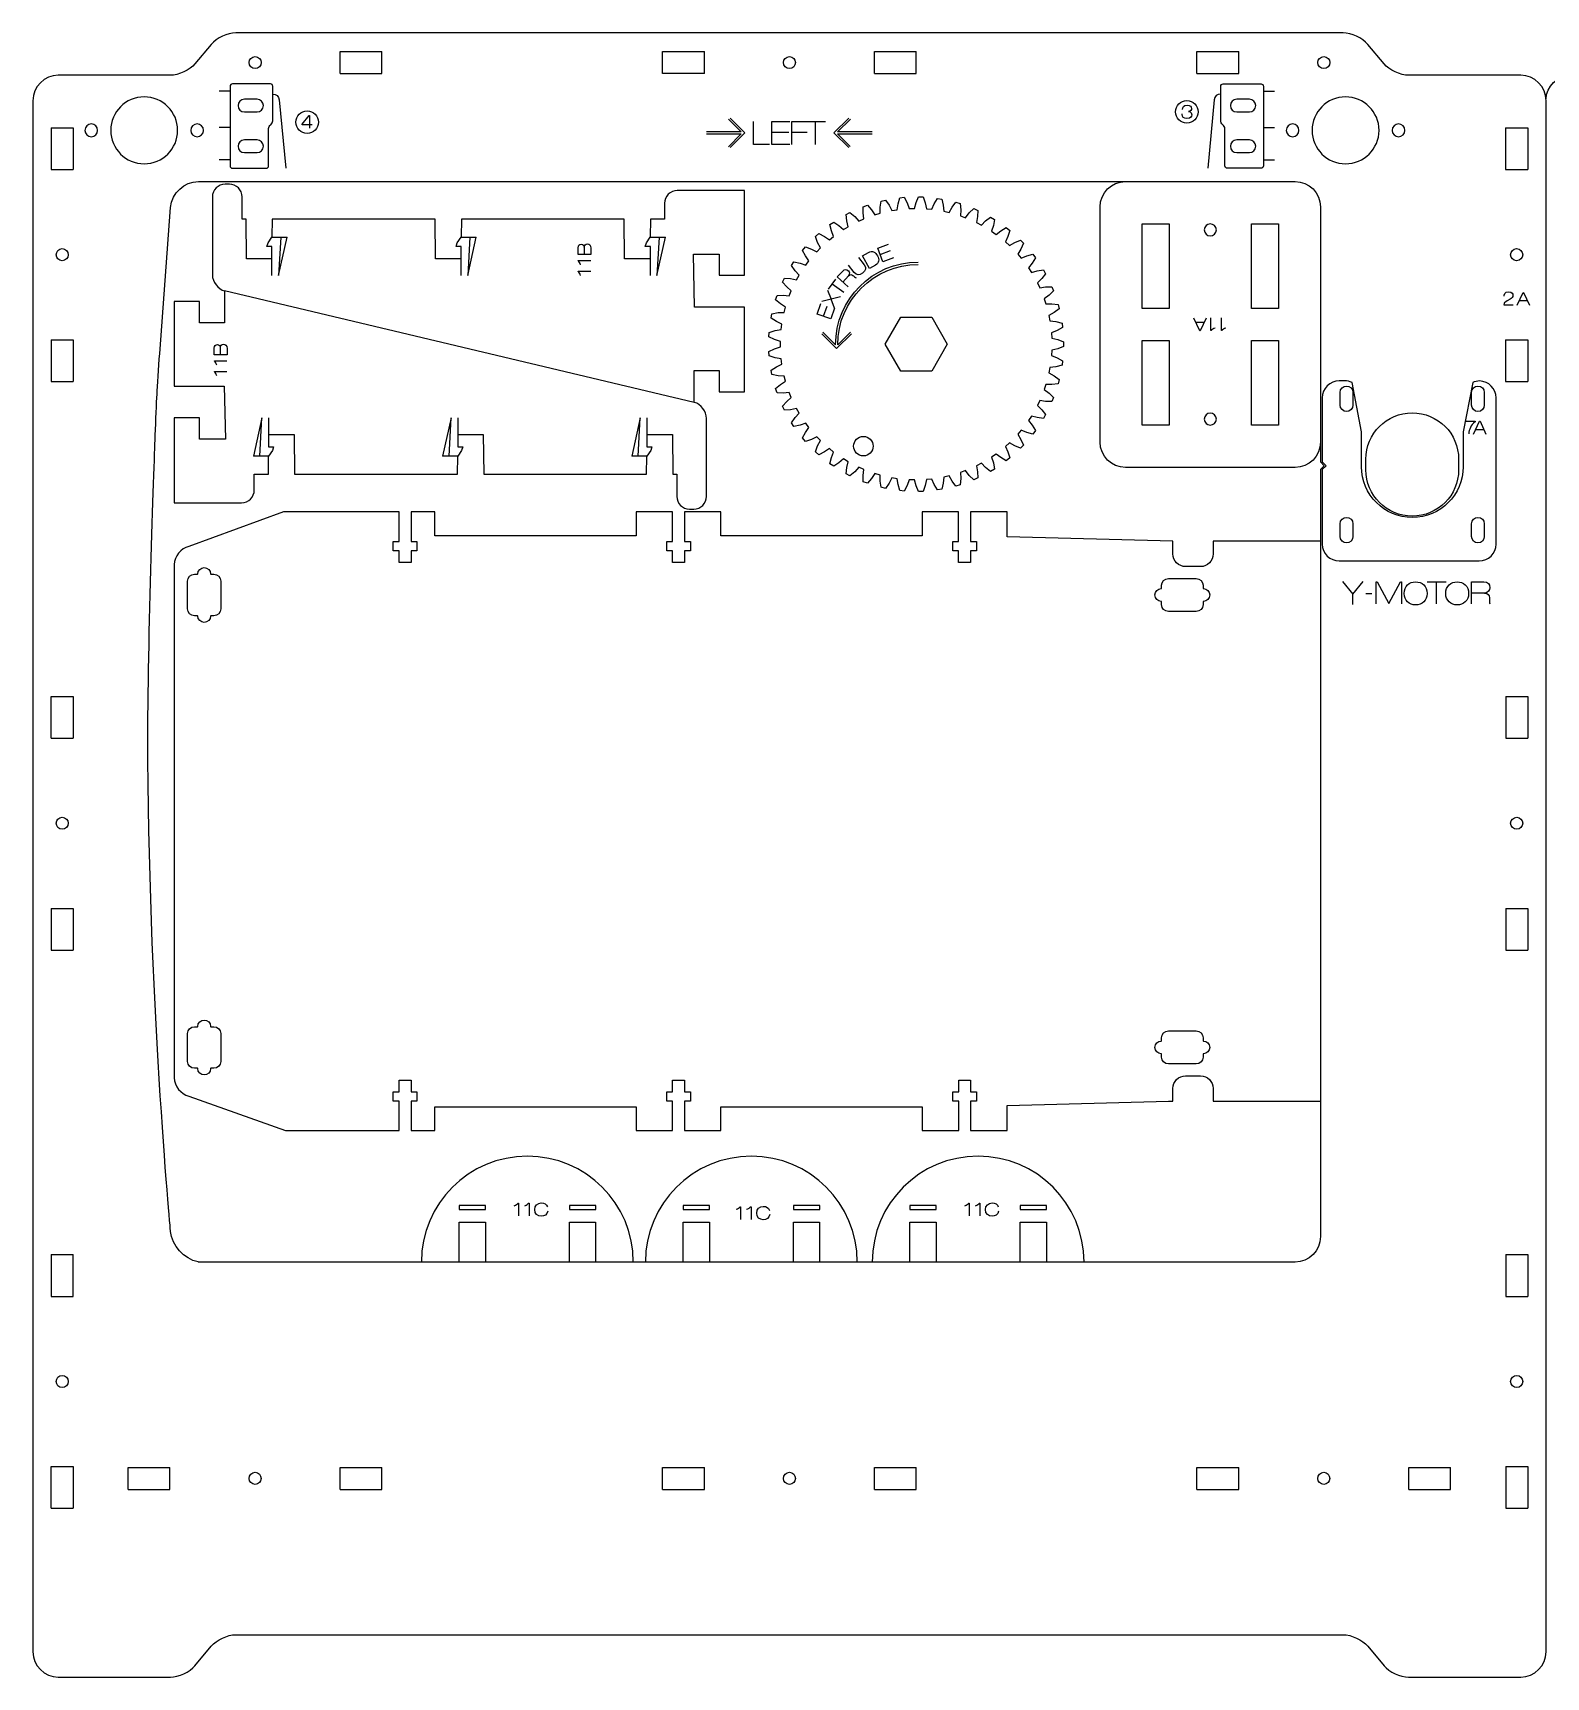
# Model space of a CAD drawing. Header units: millimetres. Extents: x -336 to 378, y -580 to 628.
# Drawn here: x -336.1 to 21, y -147.3 to 240.7 of the extents above; entities that cross this region are included whole.
import ezdxf

# ---------------------------------------------------------------- set-up
doc = ezdxf.new("R2010")
doc.units = ezdxf.units.MM
doc.layers.get('0').update_dxf_attribs({"lineweight": 25, "true_color": 0xffffff})
for name, color, linetype, lineweight, true_color in [('Changes', 3, 'Continuous', 25, 0x00ff00), ('Cuts', 1, 'Continuous', 25, 0xff0000), ('Text', 5, 'Continuous', 25, 0x0000ff)]:
    doc.layers.add(name, color=color, linetype=linetype, lineweight=lineweight, true_color=true_color)

msp = doc.modelspace()

# ---------------------------------------------------------------- linework, layer by layer
msp.add_line((-331.76, -47.62), (-326.56, -47.62))
at = {"layer": 'Changes'}
for p, q in [((-263.56, 231.09), (-263.56, 236.29)), ((-263.56, 236.29), (-253.71, 236.29)), ((-253.71, 231.09), (-253.71, 236.29)), ((-187.49, 231.09), (-187.49, 236.29)), ((-187.49, 236.29), (-177.64, 236.29)), ((-177.64, 231.09), (-177.64, 236.29)), ((-137.49, 231.09), (-137.49, 236.29)), ((-137.49, 236.29), (-127.64, 236.29)), ((-127.64, 231.09), (-127.64, 236.29)), ((-61.39, 231.09), (-61.39, 236.29)), ((-61.39, 236.29), (-51.54, 236.29)), ((-51.54, 231.09), (-51.54, 236.29)), ((-263.56, 231.09), (-253.71, 231.09)), ((-177.64, 231.09), (-187.49, 231.09)), ((-137.49, 231.09), (-127.64, 231.09)), ((-61.39, 231.09), (-51.54, 231.09)), ((-331.76, 218.28), (-326.56, 218.28)), ((-331.76, 218.28), (-331.76, 208.43)), ((-326.56, 218.28), (-326.56, 208.43)), ((11.45, 218.28), (16.65, 218.28)), ((11.45, 218.28), (11.45, 208.43)), ((16.65, 218.28), (16.65, 208.43)), ((-331.76, 208.43), (-326.56, 208.43)), ((11.45, 208.43), (16.65, 208.43)), ((-331.76, 168.28), (-326.56, 168.28)), ((-331.76, 168.28), (-331.76, 158.43)), ((-326.56, 168.28), (-326.56, 158.43)), ((11.45, 168.28), (16.65, 168.28)), ((11.45, 168.28), (11.45, 158.43)), ((16.65, 168.28), (16.65, 158.43)), ((-331.76, 158.43), (-326.56, 158.43)), ((11.45, 158.43), (16.65, 158.43)), ((-331.76, 84.1), (-326.56, 84.1)), ((-331.76, 74.25), (-331.76, 84.1)), ((-326.56, 84.1), (-326.56, 74.25)), ((11.46, 84.1), (16.66, 84.1)), ((11.46, 84.1), (11.46, 74.25)), ((16.66, 84.1), (16.66, 74.25)), ((-331.76, 74.25), (-326.56, 74.25)), ((11.46, 74.25), (16.66, 74.25)), ((-331.76, 34.1), (-326.56, 34.1)), ((-331.76, 34.1), (-331.76, 24.25)), ((-326.56, 34.1), (-326.56, 24.25)), ((11.46, 34.1), (16.66, 34.1)), ((11.46, 34.1), (11.46, 24.25)), ((16.66, 34.1), (16.66, 24.25)), ((-331.76, 24.25), (-326.56, 24.25)), ((11.46, 24.25), (16.66, 24.25)), ((-331.76, -47.62), (-326.56, -47.62)), ((-331.76, -47.62), (-331.76, -57.47)), ((-326.56, -57.47), (-326.56, -47.62)), ((11.46, -47.62), (16.66, -47.62)), ((11.46, -47.62), (11.46, -57.47)), ((16.66, -47.62), (16.66, -57.47)), ((-331.76, -57.47), (-326.56, -57.47)), ((11.46, -57.47), (16.66, -57.47)), ((-331.76, -97.62), (-326.56, -97.62)), ((-331.76, -107.47), (-331.76, -97.62)), ((-326.56, -97.62), (-326.56, -107.47)), ((-313.58, -103.02), (-313.58, -97.82)), ((-313.58, -97.82), (-303.74, -97.82)), ((-303.74, -103.02), (-303.74, -97.82)), ((-263.58, -103.02), (-263.58, -97.82)), ((-263.58, -97.82), (-253.74, -97.82)), ((-253.74, -103.02), (-253.74, -97.82)), ((-187.49, -103.02), (-187.49, -97.82)), ((-187.49, -97.82), (-177.64, -97.82)), ((-177.64, -103.02), (-177.64, -97.82)), ((-137.49, -103.02), (-137.49, -97.82)), ((-137.49, -97.82), (-127.64, -97.82)), ((-127.64, -103.02), (-127.64, -97.82)), ((-61.4, -103.02), (-61.4, -97.82)), ((-61.4, -97.82), (-51.55, -97.82)), ((-51.55, -103.02), (-51.55, -97.82)), ((-11.4, -103.02), (-11.4, -97.82)), ((-11.4, -97.82), (-1.55, -97.82)), ((-1.55, -103.02), (-1.55, -97.82)), ((11.46, -97.62), (16.66, -97.62)), ((11.46, -97.62), (11.46, -107.47)), ((16.66, -97.62), (16.66, -107.47)), ((-313.58, -103.02), (-303.74, -103.02)), ((-263.58, -103.02), (-253.74, -103.02)), ((-187.49, -103.02), (-177.64, -103.02)), ((-137.49, -103.02), (-127.64, -103.02)), ((-61.4, -103.02), (-51.55, -103.02)), ((-11.4, -103.02), (-1.55, -103.02)), ((-331.76, -107.47), (-326.56, -107.47)), ((11.46, -107.47), (16.66, -107.47))]:
    msp.add_line(p, q, dxfattribs=at)
at = {"layer": 'Cuts', "color": 1, "lineweight": 25, "true_color": 0xff0000}
for points in [[(-26.9, 240.7), (-288.2, 240.7)], [(-293.99, 238), (-297.84, 233.41)], [(-17.25, 233.41), (-21.1, 238)], [(-303.64, 230.7), (-330.09, 230.7)], [(15, 230.7), (-11.45, 230.7), (-11.45, 230.7)], [(-336.09, 224.7), (-336.09, -141.32)], [(-283.19, 225.05), (-286.19, 225.05)], [(-286.19, 222.05), (-283.19, 222.05), (-283.19, 222.05)], [(-49.01, 225.05), (-52.01, 225.05)], [(-52.01, 222.05), (-49.01, 222.05), (-49.01, 222.05)], [(21, -141.32), (21, 224.7)], [(-283.19, 215.45), (-286.19, 215.45)], [(-49.01, 215.45), (-52.01, 215.45)], [(-286.19, 212.45), (-283.19, 212.45), (-283.19, 212.45)], [(-52.01, 212.45), (-49.01, 212.45), (-49.01, 212.45)], [(-297.05, 205.63), (-38.25, 205.63)], [(-293.73, 201.99), (-293.73, 201.28)], [(-289.73, 204.99), (-290.73, 204.99)], [(-279.69, 187.39), (-285.69, 187.39), (-285.8, 196.78), (-286.73, 196.78), (-286.73, 201.99)], [(-180.03, 153.51), (-180.03, 161), (-174.13, 161), (-174.13, 156), (-168.13, 156), (-168.13, 176), (-179.93, 176), (-180.23, 188.49), (-174.13, 188.49), (-174.13, 183.49), (-168.13, 183.49), (-168.13, 203.49), (-184.03, 203.49)], [(-92.88, 167.77), (-92.88, 166.71), (-94.26, 166.17), (-95.64, 165.82), (-95.72, 164.55), (-94.4, 164.03), (-93.1, 163.32), (-93.24, 162.27), (-94.67, 161.91), (-96.08, 161.74), (-96.33, 160.49), (-95.08, 159.8), (-93.89, 158.93), (-94.15, 157.91), (-95.62, 157.73), (-97.04, 157.75), (-97.45, 156.54), (-96.3, 155.7), (-95.23, 154.68), (-95.62, 153.7), (-97.1, 153.71), (-98.51, 153.91), (-99.06, 152.76), (-98.03, 151.78), (-97.1, 150.64), (-97.62, 149.72), (-99.08, 149.92), (-100.45, 150.29), (-101.15, 149.22), (-100.25, 148.12), (-99.47, 146.86), (-100.1, 146.02), (-101.53, 146.41), (-102.84, 146.96), (-103.67, 145.98), (-102.92, 144.78), (-102.31, 143.43), (-103.05, 142.67), (-104.41, 143.24), (-105.64, 143.95), (-106.59, 143.09), (-106, 141.8), (-105.56, 140.38), (-106.39, 139.72), (-107.67, 140.46), (-108.8, 141.32), (-109.85, 140.59), (-109.43, 139.24), (-109.18, 137.78), (-110.08, 137.23), (-111.26, 138.13), (-112.27, 139.13), (-113.4, 138.53), (-113.16, 137.13), (-113.1, 135.66), (-114.07, 135.23), (-115.12, 136.27), (-115.99, 137.39), (-117.19, 136.95), (-117.13, 135.53), (-117.26, 134.05), (-118.27, 133.75), (-119.18, 134.92), (-119.9, 136.14), (-121.15, 135.86), (-121.27, 134.44), (-121.59, 133), (-122.63, 132.83), (-123.38, 134.1), (-123.94, 135.41), (-125.22, 135.28), (-125.52, 133.9), (-126.02, 132.5), (-127.07, 132.47), (-127.66, 133.83), (-128.05, 135.19), (-129.32, 135.23), (-129.8, 133.9), (-130.47, 132.58), (-131.52, 132.68), (-131.93, 134.1), (-132.14, 135.5), (-133.4, 135.71), (-134.04, 134.44), (-134.88, 133.22), (-135.91, 133.46), (-136.13, 134.92), (-136.16, 136.34), (-137.39, 136.7), (-138.19, 135.53), (-139.17, 134.42), (-140.16, 134.79), (-140.2, 136.27), (-140.04, 137.68), (-141.21, 138.2), (-142.16, 137.13), (-143.27, 136.17), (-144.21, 136.65), (-144.05, 138.13), (-143.72, 139.51), (-144.82, 140.17), (-145.89, 139.24), (-147.12, 138.42), (-147.99, 139.02), (-147.64, 140.46), (-147.14, 141.79), (-148.14, 142.59), (-149.32, 141.8), (-150.65, 141.14), (-151.43, 141.85), (-150.9, 143.24), (-150.23, 144.49), (-151.12, 145.41), (-152.39, 144.78), (-153.79, 144.3), (-154.48, 145.1), (-153.78, 146.41), (-152.96, 147.56), (-153.72, 148.59), (-155.06, 148.12), (-156.51, 147.83), (-157.09, 148.71), (-156.23, 149.92), (-155.26, 150.96), (-155.89, 152.07), (-157.28, 151.78), (-158.76, 151.68), (-159.22, 152.63), (-158.21, 153.71), (-157.12, 154.62), (-157.6, 155.81), (-159.02, 155.7), (-160.49, 155.78), (-160.83, 156.78), (-159.69, 157.73), (-158.49, 158.49), (-158.82, 159.73), (-160.23, 159.8), (-161.69, 160.07), (-161.89, 161.11), (-160.64, 161.91), (-159.36, 162.51), (-159.52, 163.78), (-160.92, 164.03), (-162.33, 164.48), (-162.39, 165.54), (-161.05, 166.17), (-159.7, 166.6), (-159.7, 167.88), (-161.05, 168.31), (-162.39, 168.94), (-162.33, 169.99), (-160.92, 170.45), (-159.52, 170.7), (-159.36, 171.97), (-160.64, 172.57), (-161.89, 173.37), (-161.69, 174.41), (-160.23, 174.68), (-158.82, 174.75), (-158.49, 175.99), (-159.69, 176.75), (-160.83, 177.7), (-160.49, 178.7), (-159.02, 178.78), (-157.6, 178.67), (-157.12, 179.86), (-158.21, 180.77), (-159.22, 181.85), (-158.76, 182.8), (-157.28, 182.7), (-155.89, 182.41), (-155.26, 183.52), (-156.23, 184.56), (-157.09, 185.77), (-156.51, 186.65), (-155.06, 186.36), (-153.72, 185.89), (-152.96, 186.92), (-153.78, 188.07), (-154.48, 189.38), (-153.79, 190.18), (-152.39, 189.7), (-151.12, 189.07), (-150.23, 189.99), (-150.9, 191.24), (-151.43, 192.63), (-150.65, 193.34), (-149.32, 192.68), (-148.14, 191.89), (-147.14, 192.69), (-147.64, 194.02), (-147.99, 195.46), (-147.12, 196.06), (-145.89, 195.24), (-144.82, 194.31), (-143.72, 194.97), (-144.05, 196.35), (-144.21, 197.83), (-143.27, 198.31), (-142.16, 197.34), (-141.21, 196.28), (-140.04, 196.8), (-140.2, 198.21), (-140.16, 199.69), (-139.17, 200.06), (-138.19, 198.95), (-137.39, 197.78), (-136.16, 198.14), (-136.13, 199.56), (-135.91, 201.02), (-134.88, 201.26), (-134.04, 200.04), (-133.4, 198.77), (-132.14, 198.98), (-131.93, 200.38), (-131.52, 201.8), (-130.47, 201.9), (-129.8, 200.59), (-129.32, 199.25), (-128.05, 199.29), (-127.66, 200.65), (-127.07, 202.01), (-126.02, 201.98), (-125.52, 200.59), (-125.22, 199.2), (-123.94, 199.07), (-123.38, 200.38), (-122.63, 201.65), (-121.59, 201.48), (-121.27, 200.04), (-121.15, 198.62), (-119.9, 198.34), (-119.18, 199.56), (-118.27, 200.73), (-117.26, 200.43), (-117.13, 198.95), (-117.19, 197.53), (-115.99, 197.09), (-115.12, 198.21), (-114.07, 199.25), (-113.1, 198.82), (-113.16, 197.34), (-113.4, 195.95), (-112.27, 195.35), (-111.26, 196.35), (-110.08, 197.25), (-109.18, 196.7), (-109.43, 195.24), (-109.85, 193.89), (-108.8, 193.16), (-107.67, 194.02), (-106.39, 194.76), (-105.56, 194.1), (-106, 192.68), (-106.59, 191.39), (-105.64, 190.53), (-104.41, 191.24), (-103.05, 191.81), (-102.31, 191.05), (-102.92, 189.7), (-103.67, 188.5), (-102.84, 187.53), (-101.53, 188.07), (-100.1, 188.46), (-99.47, 187.62), (-100.25, 186.36), (-101.15, 185.26), (-100.45, 184.19), (-99.08, 184.56), (-97.62, 184.76), (-97.1, 183.84), (-98.03, 182.7), (-99.06, 181.72), (-98.51, 180.57), (-97.1, 180.77), (-95.62, 180.78), (-95.23, 179.8), (-96.3, 178.78), (-97.45, 177.94), (-97.04, 176.73), (-95.62, 176.75), (-94.15, 176.57), (-93.89, 175.55), (-95.08, 174.68), (-96.33, 173.99), (-96.08, 172.74), (-94.67, 172.57), (-93.24, 172.21), (-93.1, 171.16), (-94.4, 170.45), (-95.72, 169.93), (-95.64, 168.65), (-94.26, 168.31), (-92.88, 167.77)], [(-306.16, 165.03), (-303.58, 199.53)], [(-187.03, 200.49), (-187.03, 196.78), (-190.35, 196.78), (-190.39, 192.49)], [(-84.24, 144.14), (-84.24, 199.63)], [(-32.25, 199.63), (-32.25, 139.45)], [(-235.08, 187.39), (-241.08, 187.39), (-241.18, 196.78), (-279.6, 196.78), (-279.67, 192.49)], [(-190.45, 187.39), (-196.45, 187.39), (-196.55, 196.78), (-234.98, 196.78), (-235.04, 192.49)], [(-74.34, 195.63), (-67.94, 195.63), (-67.94, 175.63), (-74.34, 175.63), (-74.34, 195.63), (-74.34, 195.63)], [(-48.55, 195.63), (-42.15, 195.63), (-42.15, 175.63), (-48.55, 175.63), (-48.55, 195.63), (-48.55, 195.63)], [(-293.73, 193.78), (-293.73, 193.08)], [(-279.67, 183.45), (-279.67, 190.29), (-280.87, 190.29), (-280.59, 191.18), (-279.67, 192.49), (-277.61, 192.49), (-278.11, 183.45), (-276.1, 192.49)], [(-277.61, 192.49), (-276.1, 192.49)], [(-235.04, 183.45), (-235.04, 190.29), (-236.24, 190.29), (-235.96, 191.18), (-235.04, 192.49), (-232.99, 192.49), (-233.49, 183.45), (-231.47, 192.49)], [(-232.99, 192.49), (-231.47, 192.49)], [(-190.38, 183.45), (-190.38, 190.29), (-191.59, 190.29), (-191.3, 191.18), (-190.39, 192.49), (-188.33, 192.49), (-188.83, 183.45), (-186.82, 192.49)], [(-188.33, 192.49), (-186.82, 192.49)], [(-293.73, 187.08), (-293.73, 183.59)], [(-180.03, 153.51), (-290.84, 179.8), (-290.84, 172.31), (-296.74, 172.31), (-296.74, 177.31), (-302.74, 177.31), (-302.74, 157.31), (-290.94, 157.31), (-290.64, 144.82), (-296.74, 144.82), (-296.74, 149.82), (-302.74, 149.82), (-302.74, 129.82), (-286.84, 129.82)], [(-131.3, 160.89), (-134.97, 167.24), (-131.3, 173.59), (-123.97, 173.59), (-120.31, 167.24), (-123.97, 160.89), (-131.3, 160.89), (-131.3, 160.89)], [(-74.34, 168.14), (-67.94, 168.14), (-67.94, 148.14), (-74.34, 148.14), (-74.34, 168.14), (-74.34, 168.14)], [(-48.55, 168.14), (-42.15, 168.14), (-42.15, 148.14), (-48.55, 148.14), (-48.55, 168.14), (-48.55, 168.14)], [(-27.6, 152.85), (-27.6, 155.86)], [(-24.6, 155.86), (-24.6, 152.85), (-24.6, 152.85)], [(-280.49, 149.86), (-280.49, 143.02), (-279.29, 143.02), (-279.57, 142.13), (-280.49, 140.82), (-282.55, 140.82), (-282.05, 149.86), (-284.06, 140.82)], [(-235.83, 149.86), (-235.83, 143.02), (-234.63, 143.02), (-234.91, 142.13), (-235.83, 140.82), (-237.89, 140.82), (-237.39, 149.86), (-239.4, 140.82)], [(-191.21, 149.86), (-191.21, 143.02), (-190, 143.02), (-190.29, 142.13), (-191.2, 140.82), (-193.26, 140.82), (-192.76, 149.86), (-194.77, 140.82)], [(-177.14, 146.23), (-177.14, 149.72)], [(-280.42, 145.92), (-274.42, 145.92), (-274.32, 136.53), (-235.9, 136.53), (-235.83, 140.82)], [(-235.8, 145.92), (-229.8, 145.92), (-229.7, 136.53), (-191.28, 136.53), (-191.2, 140.82)], [(-191.18, 145.92), (-185.18, 145.92), (-185.08, 136.53), (-184.14, 136.53), (-184.14, 131.32)], [(-282.55, 140.82), (-284.06, 140.82)], [(-283.84, 132.82), (-283.84, 136.53), (-280.52, 136.53), (-280.49, 140.82)], [(-237.89, 140.82), (-239.4, 140.82)], [(-193.26, 140.82), (-194.77, 140.82)], [(-177.14, 139.53), (-177.14, 140.23)], [(-21.55, 137.6), (-21.55, 140.1)], [(0.35, 140.1), (0.35, 137.6), (0.35, 137.6)], [(-38.25, 138.14), (-78.24, 138.14)], [(-32.25, 137.68), (-32.25, -43.37)], [(-177.14, 131.32), (-177.14, 132.03)], [(-181.14, 128.32), (-180.14, 128.32)], [(-67.07, 117.74), (-67.07, 120.75), (-106.22, 121.74), (-106.22, 127.65), (-114.83, 127.65), (-114.83, 120.68), (-113.44, 120.68), (-113.44, 118.48), (-114.83, 118.48), (-114.83, 115.74), (-117.64, 115.74), (-117.64, 118.48), (-119.04, 118.48), (-119.04, 120.68), (-117.64, 120.68), (-117.64, 127.64), (-126.22, 127.64), (-126.22, 122.04), (-173.73, 122.04), (-173.73, 127.64), (-182.33, 127.64), (-182.33, 120.68), (-180.93, 120.68), (-180.93, 118.48), (-182.33, 118.48), (-182.33, 115.74), (-185.13, 115.74), (-185.13, 118.48), (-186.53, 118.48), (-186.53, 120.68), (-185.13, 120.68), (-185.13, 127.64), (-193.73, 127.64), (-193.73, 122.04), (-241.24, 122.04), (-241.24, 127.64), (-246.86, 127.64), (-246.86, 120.68), (-245.46, 120.68), (-245.46, 118.48), (-246.86, 118.48), (-246.86, 115.74), (-249.66, 115.74), (-249.66, 118.48), (-251.06, 118.48), (-251.06, 120.68), (-249.66, 120.68), (-249.66, 127.64), (-276.92, 127.64), (-299.3, 119.51)], [(-27.6, 121.85), (-27.6, 124.86)], [(-24.6, 124.86), (-24.6, 121.85), (-24.6, 121.85)], [(3.4, 121.85), (3.4, 124.86)], [(6.4, 124.86), (6.4, 121.85), (6.4, 121.85)], [(-32.23, 120.75), (-57.57, 120.75), (-57.57, 117.74)], [(-302.74, 115.22), (-302.74, -5.9)], [(-297.95, 112.95), (-297.22, 112.95), (-297.17, 113.03)], [(-294.17, 113.03), (-294.12, 112.95), (-293.39, 112.95)], [(-60.57, 114.74), (-64.07, 114.74)], [(-299.57, 104.76), (-299.57, 111.33)], [(-291.77, 111.33), (-291.77, 104.76)], [(-69.82, 109.55), (-69.75, 109.6), (-69.75, 109.6)], [(-69.75, 109.6), (-69.75, 110.33)], [(-68.13, 111.95), (-61.57, 111.95)], [(-59.95, 110.33), (-59.95, 109.6), (-59.87, 109.55)], [(-69.75, 105.77), (-69.75, 106.5), (-69.82, 106.55)], [(-59.87, 106.55), (-59.95, 106.5), (-59.95, 105.77)], [(-297.22, 103.15), (-297.95, 103.15)], [(-297.17, 103.07), (-297.22, 103.15), (-297.22, 103.15)], [(-293.39, 103.15), (-294.12, 103.15), (-294.17, 103.07)], [(-61.57, 104.15), (-68.13, 104.15)], [(-299.57, -2.01), (-299.57, 4.55)], [(-297.95, 6.17), (-297.22, 6.17), (-297.17, 6.25)], [(-294.17, 6.25), (-294.12, 6.17), (-293.39, 6.17)], [(-291.77, 4.55), (-291.77, -2.01)], [(-68.13, 5.17), (-61.56, 5.17)], [(-69.82, 2.77), (-69.74, 2.82), (-69.74, 3.56)], [(-59.94, 3.56), (-59.94, 2.82), (-59.87, 2.77)], [(-297.22, -3.63), (-297.95, -3.63)], [(-297.17, -3.7), (-297.22, -3.63), (-297.22, -3.63)], [(-293.39, -3.63), (-294.12, -3.63), (-294.17, -3.7)], [(-69.74, -1.01), (-69.74, -0.27), (-69.82, -0.23)], [(-61.56, -2.63), (-68.13, -2.63)], [(-59.87, -0.23), (-59.94, -0.27), (-59.94, -0.27)], [(-59.94, -0.27), (-59.94, -1.01)], [(-299.3, -10.19), (-276.52, -18.33), (-249.66, -18.33), (-249.66, -11.37), (-251.06, -11.37), (-251.06, -9.17), (-249.66, -9.17), (-249.66, -6.42), (-246.86, -6.42), (-246.86, -9.17), (-245.46, -9.17), (-245.46, -11.37), (-246.86, -11.37), (-246.86, -18.33), (-241.24, -18.33), (-241.24, -12.73), (-193.73, -12.73), (-193.73, -18.33), (-185.13, -18.33), (-185.13, -11.37), (-186.53, -11.37), (-186.53, -9.17), (-185.13, -9.17), (-185.13, -6.42), (-182.33, -6.42), (-182.33, -9.17), (-180.93, -9.17), (-180.93, -11.37), (-182.33, -11.37), (-182.33, -18.33), (-173.73, -18.33), (-173.73, -12.73), (-126.22, -12.73), (-126.22, -18.33), (-117.6, -18.33), (-117.6, -11.37), (-119, -11.37), (-119, -9.17), (-117.6, -9.17), (-117.6, -6.42), (-114.8, -6.42), (-114.8, -9.17), (-113.4, -9.17), (-113.4, -11.37), (-114.8, -11.37), (-114.8, -18.33), (-106.22, -18.33), (-106.22, -12.43), (-68.07, -11.43), (-67.07, -11.43), (-67.07, -8.42)], [(-64.07, -5.42), (-60.57, -5.42)], [(-57.57, -8.42), (-57.57, -11.43), (-32.23, -11.43)], [(-235.5, -37), (-229.3, -37), (-229.3, -36), (-235.5, -36), (-235.5, -37), (-235.5, -37)], [(-209.47, -37), (-203.27, -37), (-203.27, -35.99), (-209.47, -35.99), (-209.47, -37), (-209.47, -37)], [(-182.64, -37), (-176.44, -37), (-176.44, -35.99), (-182.64, -35.99), (-182.64, -37), (-182.64, -37)], [(-156.61, -37), (-150.41, -37), (-150.41, -35.99), (-156.61, -35.99), (-156.61, -37), (-156.61, -37)], [(-129.13, -37), (-122.93, -37), (-122.93, -36), (-129.13, -36), (-129.13, -37), (-129.13, -37)], [(-103.1, -37), (-96.9, -37), (-96.9, -35.99), (-103.1, -35.99), (-103.1, -37), (-103.1, -37)], [(-235.5, -49.38), (-235.5, -39.99), (-229.3, -39.99), (-229.3, -49.38)], [(-209.5, -49.38), (-209.5, -39.99), (-203.3, -39.99), (-203.3, -49.38)], [(-182.64, -49.38), (-182.64, -39.99), (-176.44, -39.99), (-176.44, -49.38)], [(-156.64, -49.38), (-156.64, -39.99), (-150.44, -39.99), (-150.44, -49.38)], [(-129.13, -49.38), (-129.13, -39.99), (-122.93, -39.99), (-122.93, -49.38)], [(-103.13, -49.38), (-103.13, -39.99), (-96.93, -39.99), (-96.93, -49.38)], [(-38.25, -49.37), (-297.05, -49.37), (-297.12, -49.31)], [(-288.2, -137.32), (-26.9, -137.32)], [(-297.85, -144.62), (-293.99, -140.02)], [(-21.1, -140.02), (-17.25, -144.62)], [(-330.09, -147.32), (-303.64, -147.32)], [(-11.46, -147.32), (15, -147.32)]]:
    msp.add_lwpolyline(points, dxfattribs=at)
for points in [[(-288.2, 240.7), (-290.14, 240.7), (-292.75, 239.49), (-293.99, 238)], [(-21.1, 238), (-22.35, 239.49), (-24.96, 240.7), (-26.9, 240.7)], [(-297.84, 233.41), (-299.09, 231.92), (-301.7, 230.7), (-303.64, 230.7)], [(-285.06, 233.68), (-285.06, 234.47), (-284.42, 235.11), (-283.64, 235.11)], [(-283.64, 232.26), (-284.42, 232.26), (-285.06, 232.9), (-285.06, 233.68)], [(-283.64, 235.11), (-282.85, 235.11), (-282.21, 234.47), (-282.21, 233.68)], [(-282.21, 233.68), (-282.21, 232.9), (-282.85, 232.26), (-283.64, 232.26)], [(-158.99, 233.69), (-158.99, 234.47), (-158.35, 235.11), (-157.56, 235.11)], [(-157.56, 232.26), (-158.35, 232.26), (-158.99, 232.9), (-158.99, 233.69)], [(-157.56, 235.11), (-156.78, 235.11), (-156.14, 234.47), (-156.14, 233.69)], [(-156.14, 233.69), (-156.14, 232.9), (-156.78, 232.26), (-157.56, 232.26)], [(-32.89, 233.69), (-32.89, 234.47), (-32.25, 235.11), (-31.47, 235.11)], [(-31.47, 232.26), (-32.25, 232.26), (-32.89, 232.9), (-32.89, 233.69)], [(-31.47, 235.11), (-30.68, 235.11), (-30.04, 234.47), (-30.04, 233.69)], [(-30.04, 233.69), (-30.04, 232.9), (-30.68, 232.26), (-31.47, 232.26)], [(-11.45, 230.7), (-13.39, 230.7), (-16, 231.92), (-17.25, 233.41)], [(-330.09, 230.7), (-333.39, 230.7), (-336.09, 228), (-336.09, 224.7)], [(21, 224.7), (21, 228), (18.3, 230.7), (15, 230.7)], [(21, 225.1), (21, 228), (23.7, 230.7), (27, 230.7)], [(-309.83, 225.6), (-314.19, 225.6), (-317.73, 222.06), (-317.73, 217.7)], [(-301.93, 217.7), (-301.93, 222.06), (-305.47, 225.6), (-309.83, 225.6)], [(-26.33, 225.6), (-30.7, 225.6), (-34.23, 222.06), (-34.23, 217.7)], [(-18.43, 217.7), (-18.43, 222.06), (-21.97, 225.6), (-26.33, 225.6)], [(-286.19, 225.05), (-287.02, 225.05), (-287.69, 224.38), (-287.69, 223.55)], [(-287.69, 223.55), (-287.69, 222.72), (-287.02, 222.05), (-286.19, 222.05)], [(-281.69, 223.55), (-281.69, 224.38), (-282.36, 225.05), (-283.19, 225.05)], [(-283.19, 222.05), (-282.36, 222.05), (-281.69, 222.72), (-281.69, 223.55)], [(-52.01, 225.05), (-52.84, 225.05), (-53.51, 224.38), (-53.51, 223.55)], [(-53.51, 223.55), (-53.51, 222.72), (-52.84, 222.05), (-52.01, 222.05)], [(-47.51, 223.55), (-47.51, 224.38), (-48.18, 225.05), (-49.01, 225.05)], [(-49.01, 222.05), (-48.18, 222.05), (-47.51, 222.72), (-47.51, 223.55)], [(-322.33, 219.2), (-323.16, 219.2), (-323.83, 218.53), (-323.83, 217.7)], [(-323.83, 217.7), (-323.83, 216.87), (-323.16, 216.2), (-322.33, 216.2)], [(-320.83, 217.7), (-320.83, 218.53), (-321.5, 219.2), (-322.33, 219.2)], [(-322.33, 216.2), (-321.5, 216.2), (-320.83, 216.87), (-320.83, 217.7)], [(-317.73, 217.7), (-317.73, 213.34), (-314.19, 209.8), (-309.83, 209.8)], [(-309.83, 209.8), (-305.47, 209.8), (-301.93, 213.34), (-301.93, 217.7)], [(-297.33, 219.2), (-298.16, 219.2), (-298.83, 218.53), (-298.83, 217.7)], [(-298.83, 217.7), (-298.83, 216.87), (-298.16, 216.2), (-297.33, 216.2)], [(-295.83, 217.7), (-295.83, 218.53), (-296.5, 219.2), (-297.33, 219.2)], [(-297.33, 216.2), (-296.5, 216.2), (-295.83, 216.87), (-295.83, 217.7)], [(-38.83, 219.2), (-39.66, 219.2), (-40.33, 218.53), (-40.33, 217.7)], [(-40.33, 217.7), (-40.33, 216.87), (-39.66, 216.2), (-38.83, 216.2)], [(-37.33, 217.7), (-37.33, 218.53), (-38, 219.2), (-38.83, 219.2)], [(-38.83, 216.2), (-38, 216.2), (-37.33, 216.87), (-37.33, 217.7)], [(-34.23, 217.7), (-34.23, 213.34), (-30.7, 209.8), (-26.33, 209.8)], [(-26.33, 209.8), (-21.97, 209.8), (-18.43, 213.34), (-18.43, 217.7)], [(-13.83, 219.2), (-14.66, 219.2), (-15.33, 218.53), (-15.33, 217.7)], [(-15.33, 217.7), (-15.33, 216.87), (-14.66, 216.2), (-13.83, 216.2)], [(-12.33, 217.7), (-12.33, 218.53), (-13, 219.2), (-13.83, 219.2)], [(-13.83, 216.2), (-13, 216.2), (-12.33, 216.87), (-12.33, 217.7)], [(-286.19, 215.45), (-287.02, 215.45), (-287.69, 214.78), (-287.69, 213.95)], [(-287.69, 213.95), (-287.69, 213.12), (-287.02, 212.45), (-286.19, 212.45)], [(-281.69, 213.95), (-281.69, 214.78), (-282.36, 215.45), (-283.19, 215.45)], [(-283.19, 212.45), (-282.36, 212.45), (-281.69, 213.12), (-281.69, 213.95)], [(-52.01, 215.45), (-52.84, 215.45), (-53.51, 214.78), (-53.51, 213.95)], [(-53.51, 213.95), (-53.51, 213.12), (-52.84, 212.45), (-52.01, 212.45)], [(-47.51, 213.95), (-47.51, 214.78), (-48.18, 215.45), (-49.01, 215.45)], [(-49.01, 212.45), (-48.18, 212.45), (-47.51, 213.12), (-47.51, 213.95)], [(-303.58, 199.53), (-303.29, 202.88), (-300.35, 205.63), (-297.05, 205.63)], [(-290.73, 204.99), (-292.38, 204.99), (-293.73, 203.64), (-293.73, 201.99)], [(-286.73, 201.99), (-286.73, 203.64), (-288.08, 204.99), (-289.73, 204.99)], [(-184.03, 203.49), (-185.68, 203.49), (-187.03, 202.14), (-187.03, 200.49)], [(-84.24, 199.63), (-84.24, 202.94), (-81.56, 205.63), (-78.24, 205.63)], [(-38.25, 205.63), (-34.94, 205.63), (-32.25, 202.94), (-32.25, 199.63)], [(-293.73, 201.28), (-293.73, 199.63), (-293.73, 195.43), (-293.73, 193.78)], [(-58.25, 195.63), (-59.03, 195.63), (-59.67, 194.99), (-59.67, 194.21)], [(-59.67, 194.21), (-59.67, 193.42), (-59.03, 192.78), (-58.25, 192.78)], [(-56.82, 194.21), (-56.82, 194.99), (-57.46, 195.63), (-58.25, 195.63)], [(-58.25, 192.78), (-57.46, 192.78), (-56.82, 193.42), (-56.82, 194.21)], [(-293.73, 193.08), (-293.73, 191.43), (-293.73, 188.73), (-293.73, 187.08)], [(-330.59, 188.35), (-330.59, 189.14), (-329.95, 189.78), (-329.16, 189.78)], [(-329.16, 186.93), (-329.95, 186.93), (-330.59, 187.56), (-330.59, 188.35)], [(-329.16, 189.78), (-328.38, 189.78), (-327.74, 189.14), (-327.74, 188.35)], [(-327.74, 188.35), (-327.74, 187.56), (-328.38, 186.93), (-329.16, 186.93)], [(12.62, 188.35), (12.62, 189.14), (13.26, 189.78), (14.05, 189.78)], [(14.05, 186.93), (13.26, 186.93), (12.62, 187.56), (12.62, 188.35)], [(14.05, 189.78), (14.84, 189.78), (15.47, 189.14), (15.47, 188.35)], [(15.47, 188.35), (15.47, 187.56), (14.84, 186.93), (14.05, 186.93)], [(-293.73, 183.59), (-293.73, 181.94), (-292.43, 180.23), (-290.84, 179.8)], [(-306.8, 155.41), (-306.69, 157.35), (-306.41, 161.68), (-306.16, 165.03)], [(-307.21, 145.77), (-307.09, 149.13), (-306.9, 153.47), (-306.8, 155.41)], [(-27.6, 155.86), (-27.6, 156.69), (-26.93, 157.36), (-26.1, 157.36)], [(-26.1, 157.36), (-25.27, 157.36), (-24.6, 156.69), (-24.6, 155.86)], [(-177.14, 149.72), (-177.14, 151.37), (-178.44, 153.08), (-180.03, 153.51)], [(-26.1, 151.35), (-26.93, 151.35), (-27.6, 152.02), (-27.6, 152.85)], [(-24.6, 152.85), (-24.6, 152.02), (-25.27, 151.35), (-26.1, 151.35)], [(-58.25, 150.99), (-59.03, 150.99), (-59.67, 150.35), (-59.67, 149.57)], [(-59.67, 149.57), (-59.67, 148.78), (-59.03, 148.14), (-58.25, 148.14)], [(-56.82, 149.57), (-56.82, 150.35), (-57.46, 150.99), (-58.25, 150.99)], [(-58.25, 148.14), (-57.46, 148.14), (-56.82, 148.78), (-56.82, 149.57)], [(-21.55, 140.1), (-21.55, 146.15), (-16.65, 151.05), (-10.6, 151.05)], [(-10.6, 151.05), (-4.55, 151.05), (0.35, 146.15), (0.35, 140.1)], [(-308.95, 74.62), (-308.95, 99.67), (-307.21, 145.77), (-307.21, 145.77)], [(-177.14, 140.23), (-177.14, 141.88), (-177.14, 144.58), (-177.14, 146.23)], [(-142.41, 143.18), (-142.41, 144.45), (-141.38, 145.48), (-140.11, 145.48)], [(-140.11, 145.48), (-138.84, 145.48), (-137.81, 144.45), (-137.81, 143.18)], [(-78.24, 138.14), (-81.56, 138.14), (-84.24, 140.83), (-84.24, 144.14)], [(-32.25, 144.14), (-32.25, 140.83), (-34.93, 138.14), (-38.25, 138.14)], [(-140.11, 140.88), (-141.38, 140.88), (-142.41, 141.91), (-142.41, 143.18)], [(-137.81, 143.18), (-137.81, 141.91), (-138.84, 140.88), (-140.11, 140.88)], [(-177.14, 132.03), (-177.14, 133.68), (-177.14, 137.88), (-177.14, 139.53)], [(-10.6, 126.65), (-16.65, 126.65), (-21.55, 131.55), (-21.55, 137.6)], [(0.35, 137.6), (0.35, 131.55), (-4.55, 126.65), (-10.6, 126.65)], [(-286.84, 129.82), (-285.19, 129.82), (-283.84, 131.17), (-283.84, 132.82)], [(-184.14, 131.32), (-184.14, 129.67), (-182.79, 128.32), (-181.14, 128.32)], [(-180.14, 128.32), (-178.49, 128.32), (-177.14, 129.67), (-177.14, 131.32)], [(-27.6, 124.86), (-27.6, 125.69), (-26.93, 126.36), (-26.1, 126.36)], [(-26.1, 126.36), (-25.27, 126.36), (-24.6, 125.69), (-24.6, 124.86)], [(3.4, 124.86), (3.4, 125.69), (4.07, 126.36), (4.9, 126.36)], [(4.9, 126.36), (5.73, 126.36), (6.4, 125.69), (6.4, 124.86)], [(-26.1, 120.35), (-26.93, 120.35), (-27.6, 121.02), (-27.6, 121.85)], [(-24.6, 121.85), (-24.6, 121.02), (-25.27, 120.35), (-26.1, 120.35)], [(4.9, 120.35), (4.07, 120.35), (3.4, 121.02), (3.4, 121.85)], [(6.4, 121.85), (6.4, 121.02), (5.73, 120.35), (4.9, 120.35)], [(-299.3, 119.51), (-301.19, 119.09), (-302.74, 117.16), (-302.74, 115.22)], [(-64.07, 114.74), (-65.72, 114.74), (-67.07, 116.08), (-67.07, 117.74)], [(-57.57, 117.74), (-57.57, 116.08), (-58.91, 114.74), (-60.57, 114.74)], [(-299.57, 111.33), (-299.57, 112.22), (-298.85, 112.95), (-297.95, 112.95)], [(-297.17, 113.03), (-297.17, 113.86), (-296.5, 114.53), (-295.67, 114.53)], [(-295.67, 114.53), (-294.84, 114.53), (-294.17, 113.86), (-294.17, 113.03)], [(-293.39, 112.95), (-292.5, 112.95), (-291.77, 112.22), (-291.77, 111.33)], [(-71.33, 108.05), (-71.33, 108.88), (-70.65, 109.55), (-69.82, 109.55)], [(-69.75, 110.33), (-69.75, 111.22), (-69.03, 111.95), (-68.13, 111.95)], [(-61.57, 111.95), (-60.68, 111.95), (-59.95, 111.22), (-59.95, 110.33)], [(-59.87, 109.55), (-59.04, 109.55), (-58.37, 108.88), (-58.37, 108.05)], [(-69.82, 106.55), (-70.65, 106.55), (-71.33, 107.22), (-71.33, 108.05)], [(-68.13, 104.15), (-69.03, 104.15), (-69.75, 104.87), (-69.75, 105.77)], [(-59.95, 105.77), (-59.95, 104.87), (-60.68, 104.15), (-61.57, 104.15)], [(-58.37, 108.05), (-58.37, 107.22), (-59.04, 106.55), (-59.87, 106.55)], [(-297.95, 103.15), (-298.85, 103.15), (-299.57, 103.87), (-299.57, 104.76)], [(-295.67, 101.57), (-296.5, 101.57), (-297.17, 102.24), (-297.17, 103.07)], [(-294.17, 103.07), (-294.17, 102.24), (-294.84, 101.57), (-295.67, 101.57)], [(-291.77, 104.76), (-291.77, 103.87), (-292.5, 103.15), (-293.39, 103.15)], [(-303.6, -42.13), (-303.6, -42.13), (-308.95, 14.86), (-308.95, 74.62)], [(-330.59, 54.18), (-330.59, 54.97), (-329.95, 55.6), (-329.16, 55.6)], [(-329.16, 55.6), (-328.38, 55.6), (-327.74, 54.97), (-327.74, 54.18)], [(12.63, 54.18), (12.63, 54.97), (13.27, 55.6), (14.06, 55.6)], [(14.06, 55.6), (14.85, 55.6), (15.48, 54.97), (15.48, 54.18)], [(-329.16, 52.76), (-329.95, 52.76), (-330.59, 53.39), (-330.59, 54.18)], [(-327.74, 54.18), (-327.74, 53.39), (-328.38, 52.76), (-329.16, 52.76)], [(14.06, 52.76), (13.27, 52.76), (12.63, 53.39), (12.63, 54.18)], [(15.48, 54.18), (15.48, 53.39), (14.85, 52.76), (14.06, 52.76)], [(-299.57, 4.55), (-299.57, 5.45), (-298.85, 6.17), (-297.95, 6.17)], [(-297.17, 6.25), (-297.17, 7.08), (-296.5, 7.75), (-295.67, 7.75)], [(-295.67, 7.75), (-294.84, 7.75), (-294.17, 7.08), (-294.17, 6.25)], [(-293.39, 6.17), (-292.5, 6.17), (-291.77, 5.45), (-291.77, 4.55)], [(-69.74, 3.56), (-69.74, 4.45), (-69.02, 5.17), (-68.13, 5.17)], [(-61.56, 5.17), (-60.67, 5.17), (-59.94, 4.45), (-59.94, 3.56)], [(-71.32, 1.27), (-71.32, 2.1), (-70.65, 2.77), (-69.82, 2.77)], [(-69.82, -0.23), (-70.65, -0.23), (-71.32, 0.45), (-71.32, 1.27)], [(-59.87, 2.77), (-59.04, 2.77), (-58.37, 2.1), (-58.37, 1.27)], [(-58.37, 1.27), (-58.37, 0.45), (-59.04, -0.23), (-59.87, -0.23)], [(-297.95, -3.63), (-298.85, -3.63), (-299.57, -2.9), (-299.57, -2.01)], [(-295.67, -5.2), (-296.5, -5.2), (-297.17, -4.53), (-297.17, -3.7)], [(-294.17, -3.7), (-294.17, -4.53), (-294.84, -5.2), (-295.67, -5.2)], [(-291.77, -2.01), (-291.77, -2.9), (-292.5, -3.63), (-293.39, -3.63)], [(-68.13, -2.63), (-69.02, -2.63), (-69.74, -1.9), (-69.74, -1.01)], [(-59.94, -1.01), (-59.94, -1.9), (-60.67, -2.63), (-61.56, -2.63)], [(-302.74, -5.9), (-302.74, -7.84), (-301.19, -9.77), (-299.3, -10.19)], [(-67.07, -8.42), (-67.07, -6.77), (-65.72, -5.42), (-64.07, -5.42)], [(-60.57, -5.42), (-58.91, -5.42), (-57.57, -6.77), (-57.57, -8.42)], [(-219.4, -24.39), (-233.21, -24.39), (-244.4, -35.58), (-244.4, -49.39)], [(-194.4, -49.38), (-194.4, -35.58), (-205.59, -24.39), (-219.4, -24.39)], [(-166.54, -24.39), (-180.35, -24.39), (-191.54, -35.58), (-191.54, -49.38)], [(-141.54, -49.38), (-141.54, -35.58), (-152.74, -24.39), (-166.54, -24.39)], [(-113.03, -24.39), (-126.84, -24.39), (-138.03, -35.58), (-138.03, -49.39)], [(-88.03, -49.38), (-88.03, -35.58), (-99.22, -24.39), (-113.03, -24.39)], [(-297.12, -49.31), (-300.37, -48.71), (-303.28, -45.48), (-303.6, -42.13)], [(-32.25, -43.37), (-32.25, -46.69), (-34.94, -49.37), (-38.25, -49.37)], [(-330.59, -77.54), (-330.59, -76.76), (-329.95, -76.12), (-329.16, -76.12)], [(-329.16, -78.97), (-329.95, -78.97), (-330.59, -78.33), (-330.59, -77.54)], [(-329.16, -76.12), (-328.38, -76.12), (-327.74, -76.76), (-327.74, -77.54)], [(-327.74, -77.54), (-327.74, -78.33), (-328.38, -78.97), (-329.16, -78.97)], [(12.63, -77.54), (12.63, -76.76), (13.27, -76.12), (14.06, -76.12)], [(14.06, -78.97), (13.27, -78.97), (12.63, -78.33), (12.63, -77.54)], [(14.06, -76.12), (14.85, -76.12), (15.48, -76.76), (15.48, -77.54)], [(15.48, -77.54), (15.48, -78.33), (14.85, -78.97), (14.06, -78.97)], [(-285.08, -100.42), (-285.08, -99.63), (-284.45, -98.99), (-283.66, -98.99)], [(-283.66, -101.84), (-284.45, -101.84), (-285.08, -101.2), (-285.08, -100.42)], [(-283.66, -98.99), (-282.87, -98.99), (-282.24, -99.63), (-282.24, -100.42)], [(-282.24, -100.42), (-282.24, -101.2), (-282.87, -101.84), (-283.66, -101.84)], [(-158.99, -100.42), (-158.99, -99.63), (-158.35, -98.99), (-157.57, -98.99)], [(-157.57, -101.84), (-158.35, -101.84), (-158.99, -101.2), (-158.99, -100.42)], [(-157.57, -98.99), (-156.78, -98.99), (-156.14, -99.63), (-156.14, -100.42)], [(-156.14, -100.42), (-156.14, -101.2), (-156.78, -101.84), (-157.57, -101.84)], [(-32.9, -100.42), (-32.9, -99.63), (-32.26, -98.99), (-31.47, -98.99)], [(-31.47, -101.84), (-32.26, -101.84), (-32.9, -101.2), (-32.9, -100.42)], [(-31.47, -98.99), (-30.68, -98.99), (-30.05, -99.63), (-30.05, -100.42)], [(-30.05, -100.42), (-30.05, -101.2), (-30.68, -101.84), (-31.47, -101.84)], [(-293.99, -140.02), (-292.75, -138.54), (-290.14, -137.32), (-288.2, -137.32)], [(-26.9, -137.32), (-24.96, -137.32), (-22.35, -138.54), (-21.1, -140.02)], [(-336.09, -141.32), (-336.09, -144.62), (-333.39, -147.32), (-330.09, -147.32)], [(15, -147.32), (18.3, -147.32), (21, -144.62), (21, -141.32)], [(-303.64, -147.32), (-301.7, -147.32), (-299.09, -146.1), (-297.85, -144.62)], [(-17.25, -144.62), (-16, -146.1), (-13.4, -147.32), (-11.46, -147.32)]]:
    msp.add_open_spline(points, degree=3, dxfattribs=at)
at = {"layer": 'Text', "color": 5, "lineweight": 25, "true_color": 0x0000ff}
for points in [[(-289.56, 226.96), (-292.16, 226.96)], [(-289.56, 228.1), (-289.56, 209.3)], [(-280.04, 228.67), (-288.99, 228.67)], [(-279.48, 219.93), (-279.48, 228.1)], [(-55.79, 219.93), (-55.79, 228.1)], [(-55.22, 228.67), (-46.27, 228.67)], [(-45.71, 228.1), (-45.71, 209.3)], [(-45.71, 226.97), (-43.1, 226.97)], [(-277.95, 224.93), (-276.42, 208.74)], [(-270.8, 219.02), (-272.56, 219.02), (-272.56, 219.13), (-270.91, 221.21), (-270.8, 221.21), (-270.8, 219.02)], [(-63.38, 222.16), (-63.38, 222.15)], [(-57.31, 224.93), (-58.84, 208.74)], [(-289.56, 218.41), (-292.16, 218.41)], [(-280.46, 209.3), (-280.46, 218.12)], [(-279.99, 219.01), (-279.94, 219.04)], [(-270.19, 219.02), (-270.8, 219.02), (-270.8, 218.23)], [(-171.93, 220.34), (-168.94, 217.35), (-177.12, 217.35)], [(-171.56, 220.58), (-168.08, 217.1), (-171.56, 213.62)], [(-162.26, 214.38), (-166.08, 214.38), (-166.08, 219.82)], [(-157.45, 214.38), (-161.74, 214.38), (-161.74, 219.82), (-157.5, 219.82)], [(-156.97, 214.38), (-156.97, 219.82), (-153.15, 219.82)], [(-153.75, 219.82), (-149.05, 219.82)], [(-151.39, 214.38), (-151.39, 219.82)], [(-143.57, 213.62), (-147.05, 217.1), (-143.57, 220.58)], [(-138.02, 217.35), (-146.19, 217.35), (-143.19, 220.35)], [(-55.27, 219.01), (-55.32, 219.04)], [(-54.81, 209.3), (-54.81, 218.12)], [(-45.71, 218.41), (-43.1, 218.41)], [(-177.12, 216.85), (-168.94, 216.85), (-171.94, 213.85)], [(-161.74, 217.29), (-157.67, 217.29)], [(-156.97, 217.29), (-153.37, 217.29)], [(-143.2, 213.86), (-146.19, 216.85), (-138.02, 216.85)], [(-289.56, 210.74), (-292.16, 210.74)], [(-45.71, 210.74), (-43.1, 210.74)], [(-288.99, 208.74), (-281.02, 208.74), (-281.02, 208.74)], [(-46.27, 208.74), (-54.24, 208.74), (-54.24, 208.74)], [(-205.98, 190.15), (-205.98, 188.37)], [(-205.98, 190.15), (-205.97, 190.15)], [(-132.98, 187.63), (-135.51, 186.71), (-136.69, 189.92), (-134.19, 190.84)], [(-207.41, 188.37), (-207.41, 190.01)], [(-204.39, 189.9), (-204.39, 188.37), (-207.41, 188.37), (-207.41, 188.37)], [(-207.39, 186.87), (-207.39, 186.98), (-204.41, 186.98)], [(-141.24, 187.69), (-139.91, 185.97)], [(-140.33, 188.11), (-138.87, 188.91)], [(-137.23, 185.9), (-138.7, 185.11), (-140.33, 188.11), (-140.33, 188.11)], [(-136.14, 188.43), (-133.74, 189.31)], [(-207.39, 184.37), (-207.39, 184.48), (-204.41, 184.48)], [(-148.33, 180.24), (-146.58, 182.62)], [(-143.74, 180.79), (-146.27, 183.11), (-144.99, 184.49)], [(-143.61, 183.4), (-143.61, 183.39), (-144.97, 181.91)], [(-142.28, 184.15), (-143.6, 185.88)], [(-148.55, 180.01), (-147.68, 177.86)], [(-144.69, 179.42), (-147.45, 181.44)], [(14.18, 176.45), (15.57, 179.47), (15.68, 179.47), (17.07, 176.45)], [(-146.89, 175.73), (-147.8, 173.2), (-151.02, 174.35), (-150.12, 176.86)], [(-146.89, 175.74), (-147.68, 177.86), (-149.91, 177.34)], [(-149.52, 173.82), (-148.66, 176.22)], [(-145.53, 178.39), (-147.68, 177.86)], [(11.03, 176.55), (13.25, 176.55)], [(12.53, 177.86), (11.81, 177.49)], [(16.61, 177.45), (14.63, 177.45)], [(-59.24, 173.4), (-60.63, 170.38), (-60.74, 170.38), (-62.13, 173.4)], [(-61.67, 172.4), (-59.69, 172.4)], [(-58.01, 170.45), (-58.12, 170.45), (-58.12, 173.43)], [(-55.51, 170.45), (-55.62, 170.45), (-55.62, 173.43)], [(-142.94, 169.72), (-146.42, 166.24), (-149.9, 169.72)], [(-149.67, 170.1), (-146.67, 167.1)], [(-143.18, 170.09), (-146.17, 167.1)], [(-293.29, 164.69), (-293.29, 166.33)], [(-290.27, 166.22), (-290.27, 164.69), (-293.29, 164.69), (-293.29, 164.69)], [(-293.27, 163.2), (-293.27, 163.31), (-290.29, 163.31)], [(-291.86, 166.48), (-291.86, 164.69)], [(-291.86, 166.48), (-291.85, 166.48)], [(-293.27, 160.7), (-293.27, 160.81), (-290.29, 160.81)], [(-26.55, 158.58), (-27.81, 158.58)], [(-22.56, 138.33), (-22.56, 146.55), (-24.79, 158.17)], [(3.67, 158.17), (1.43, 146.54), (1.44, 138.33)], [(3.4, 152.85), (3.4, 155.86)], [(6.4, 155.86), (6.4, 152.85), (6.4, 152.85)], [(-31.81, 154.58), (-31.81, 139.45), (-30.93, 138.56), (-31.81, 137.68), (-31.81, 120.08), (-31.81, 120.08)], [(9.19, 120.08), (9.19, 154.58)], [(2.11, 149.06), (4.22, 149.06), (4.22, 148.95)], [(3.9, 146.03), (5.29, 149.05), (5.4, 149.05), (6.79, 146.03)], [(6.33, 147.02), (4.35, 147.02)], [(-32.25, 139.45), (-31.37, 138.56), (-32.25, 137.68)], [(-27.81, 116.08), (5.19, 116.08)], [(-27.06, 111.26), (-24.64, 108.28), (-22.21, 111.26)], [(-19.09, 105.94), (-19.09, 111.15), (-18.85, 111.15), (-16.11, 106.08), (-16.1, 106.08), (-13.38, 111.15), (-13.14, 111.15), (-13.14, 105.94)], [(-7.09, 111.15), (-2.59, 111.15)], [(-4.83, 105.94), (-4.83, 111.15)], [(3.4, 105.94), (3.4, 111.15), (6.27, 111.15)], [(-24.64, 105.82), (-24.64, 108.28)], [(-21.55, 108.42), (-20.15, 108.42)], [(6.46, 108.47), (3.4, 108.46)], [(6.46, 108.48), (6.46, 108.47)], [(-221.6, -35.5), (-221.49, -35.5), (-221.49, -38.48)], [(-219.1, -35.5), (-218.99, -35.5), (-218.99, -38.48)], [(-169.22, -36.32), (-169.11, -36.32), (-169.11, -39.3)], [(-166.72, -36.32), (-166.61, -36.32), (-166.61, -39.3)], [(-115.23, -35.5), (-115.12, -35.5), (-115.12, -38.48)], [(-112.73, -35.5), (-112.62, -35.5), (-112.62, -38.48)]]:
    msp.add_lwpolyline(points, dxfattribs=at)
for points in [[(-288.99, 228.67), (-289.3, 228.67), (-289.56, 228.41), (-289.56, 228.1)], [(-279.48, 228.1), (-279.48, 228.41), (-279.73, 228.67), (-280.04, 228.67)], [(-279.44, 226.22), (-278.65, 226.3), (-278.02, 225.72), (-277.95, 224.93)], [(-55.82, 226.22), (-56.61, 226.3), (-57.24, 225.72), (-57.31, 224.93)], [(-55.79, 228.1), (-55.79, 228.41), (-55.53, 228.67), (-55.22, 228.67)], [(-46.27, 228.67), (-45.96, 228.67), (-45.71, 228.41), (-45.71, 228.1)], [(-274.03, 219.62), (-274.03, 221.09), (-272.84, 222.28), (-271.38, 222.28)], [(-271.38, 222.28), (-269.91, 222.28), (-268.72, 221.09), (-268.72, 219.62)], [(-66.42, 222.05), (-66.42, 223.52), (-65.23, 224.71), (-63.76, 224.71)], [(-63.76, 219.39), (-65.23, 219.39), (-66.42, 220.58), (-66.42, 222.05)], [(-64.91, 221.47), (-64.91, 221.5), (-64.91, 221.53), (-64.91, 221.57)], [(-63.77, 220.49), (-64.55, 220.49), (-64.91, 220.88), (-64.91, 221.47)], [(-64.83, 222.6), (-64.8, 223.22), (-64.54, 223.61), (-63.7, 223.61)], [(-62.61, 221.35), (-62.61, 221.02), (-62.83, 220.49), (-63.77, 220.49)], [(-63.76, 224.71), (-62.3, 224.71), (-61.11, 223.52), (-61.11, 222.05)], [(-61.11, 222.05), (-61.11, 220.58), (-62.3, 219.39), (-63.76, 219.39)], [(-63.7, 223.61), (-62.99, 223.61), (-62.68, 223.29), (-62.68, 222.82)], [(-62.68, 222.82), (-62.68, 222.53), (-62.85, 222.21), (-63.38, 222.16)], [(-63.38, 222.15), (-62.81, 222.08), (-62.61, 221.75), (-62.61, 221.35)], [(-280.46, 218.12), (-280.46, 218.43), (-280.25, 218.83), (-279.99, 219.01)], [(-279.94, 219.04), (-279.69, 219.22), (-279.48, 219.62), (-279.48, 219.93)], [(-271.38, 216.97), (-272.84, 216.97), (-274.03, 218.16), (-274.03, 219.62)], [(-268.72, 219.62), (-268.72, 218.16), (-269.91, 216.97), (-271.38, 216.97)], [(-55.32, 219.04), (-55.58, 219.22), (-55.79, 219.62), (-55.79, 219.93)], [(-54.81, 218.12), (-54.81, 218.43), (-55.02, 218.83), (-55.27, 219.01)], [(-289.56, 209.3), (-289.56, 208.99), (-289.3, 208.74), (-288.99, 208.74)], [(-281.02, 208.74), (-280.71, 208.74), (-280.46, 208.99), (-280.46, 209.3)], [(-54.24, 208.74), (-54.55, 208.74), (-54.81, 208.99), (-54.81, 209.3)], [(-45.71, 209.3), (-45.71, 208.99), (-45.96, 208.74), (-46.27, 208.74)], [(-207.41, 190.01), (-207.41, 190.49), (-207.16, 190.82), (-206.67, 190.82)], [(-206.67, 190.82), (-206.31, 190.82), (-205.97, 190.51), (-205.98, 190.15)], [(-205.97, 190.15), (-205.96, 190.55), (-205.74, 190.91), (-205.21, 190.91)], [(-205.21, 190.91), (-204.86, 190.91), (-204.39, 190.69), (-204.39, 189.9)], [(-206.83, 185.93), (-206.94, 186.39), (-207.19, 186.69), (-207.39, 186.87)], [(-146.67, 167.1), (-146.67, 177.84), (-137.96, 186.6), (-127.21, 186.6)], [(-138.87, 188.91), (-138.04, 189.36), (-137.28, 188.99), (-136.79, 188.09)], [(-136.79, 188.09), (-136.31, 187.19), (-136.4, 186.36), (-137.23, 185.9)], [(-206.83, 183.43), (-206.94, 183.89), (-207.19, 184.19), (-207.39, 184.37)], [(-146.17, 167.1), (-146.17, 177.54), (-137.65, 186.05), (-127.21, 186.05)], [(-144.99, 184.49), (-144.53, 185), (-144.11, 184.97), (-143.66, 184.56)], [(-143.66, 184.56), (-143.42, 184.33), (-143.24, 183.86), (-143.61, 183.4)], [(-143.61, 183.39), (-143.25, 183.78), (-142.91, 183.78), (-142.57, 183.46)], [(-142.57, 183.46), (-142.48, 183.38), (-141.97, 182.93), (-141.82, 182.88)], [(-140.29, 184.01), (-141.08, 183.41), (-141.74, 183.45), (-142.28, 184.15)], [(-139.91, 185.97), (-139.37, 185.27), (-139.5, 184.61), (-140.29, 184.01)], [(11.09, 178.54), (11.09, 178.86), (11.1, 179.6), (12.15, 179.6)], [(12.15, 179.6), (12.99, 179.6), (13.16, 179.05), (13.16, 178.76)], [(13.16, 178.76), (13.16, 178.32), (12.9, 178.07), (12.53, 177.86)], [(11.81, 177.49), (11.26, 177.17), (11.04, 176.99), (11.03, 176.55)], [(-57.07, 171.02), (-57.53, 170.9), (-57.83, 170.66), (-58.01, 170.45)], [(-54.57, 171.02), (-55.03, 170.9), (-55.33, 170.66), (-55.51, 170.45)], [(-293.29, 166.33), (-293.29, 166.81), (-293.04, 167.15), (-292.55, 167.15)], [(-292.55, 167.15), (-292.19, 167.15), (-291.85, 166.83), (-291.86, 166.48)], [(-291.85, 166.48), (-291.83, 166.87), (-291.62, 167.24), (-291.09, 167.24)], [(-291.09, 167.24), (-290.74, 167.24), (-290.27, 167.01), (-290.27, 166.22)], [(-292.71, 162.26), (-292.82, 162.72), (-293.07, 163.02), (-293.27, 163.2)], [(-292.71, 159.76), (-292.82, 160.22), (-293.07, 160.52), (-293.27, 160.7)], [(-27.81, 158.58), (-30.02, 158.58), (-31.81, 156.79), (-31.81, 154.58)], [(-24.79, 158.17), (-25.32, 158.43), (-25.92, 158.58), (-26.55, 158.58)], [(3.4, 155.86), (3.4, 156.69), (4.07, 157.36), (4.9, 157.36)], [(5.32, 158.57), (4.73, 158.56), (4.17, 158.41), (3.67, 158.17)], [(4.9, 157.36), (5.73, 157.36), (6.4, 156.69), (6.4, 155.86)], [(9.19, 154.58), (9.19, 156.75), (7.47, 158.5), (5.32, 158.57)], [(4.9, 151.35), (4.07, 151.35), (3.4, 152.02), (3.4, 152.85)], [(6.4, 152.85), (6.4, 152.02), (5.73, 151.35), (4.9, 151.35)], [(4.22, 148.95), (3.24, 148.09), (2.79, 147.11), (2.74, 146.08)], [(-10.56, 126.33), (-17.19, 126.33), (-22.56, 131.7), (-22.56, 138.33)], [(1.44, 138.33), (1.44, 131.7), (-3.93, 126.33), (-10.56, 126.33)], [(-31.81, 120.08), (-31.81, 117.87), (-30.02, 116.08), (-27.81, 116.08)], [(5.19, 116.08), (7.4, 116.08), (9.19, 117.87), (9.19, 120.08)], [(-12.49, 108.42), (-12.49, 110.15), (-11.28, 111.15), (-9.79, 111.15)], [(-9.79, 111.15), (-8.3, 111.15), (-7.09, 110.15), (-7.09, 108.42)], [(-2.68, 108.42), (-2.68, 110.15), (-1.47, 111.15), (0.02, 111.15)], [(0.02, 111.15), (1.51, 111.15), (2.72, 110.15), (2.72, 108.42)], [(6.27, 111.15), (7.31, 111.15), (7.71, 110.65), (7.71, 109.72)], [(7.71, 109.72), (7.71, 109.23), (7.37, 108.53), (6.46, 108.48)], [(-9.79, 105.7), (-11.28, 105.7), (-12.49, 106.7), (-12.49, 108.42)], [(-7.09, 108.42), (-7.09, 106.7), (-8.3, 105.7), (-9.79, 105.7)], [(0.02, 105.7), (-1.47, 105.7), (-2.68, 106.7), (-2.68, 108.42)], [(2.72, 108.42), (2.72, 106.7), (1.51, 105.7), (0.02, 105.7)], [(6.46, 108.47), (7.26, 108.46), (7.61, 108.09), (7.61, 107.37)], [(7.61, 107.37), (7.61, 107.18), (7.62, 106.15), (7.73, 105.94)], [(-222.54, -36.07), (-222.08, -35.95), (-221.78, -35.71), (-221.6, -35.5)], [(-220.04, -36.07), (-219.58, -35.95), (-219.28, -35.71), (-219.1, -35.5)], [(-217.68, -36.99), (-217.68, -36), (-216.98, -35.42), (-216.11, -35.42)], [(-216.11, -38.57), (-216.98, -38.57), (-217.68, -37.99), (-217.68, -36.99)], [(-216.11, -35.42), (-215.4, -35.42), (-214.83, -35.71), (-214.67, -36.36)], [(-214.6, -37.36), (-214.69, -38.17), (-215.41, -38.57), (-216.11, -38.57)], [(-170.16, -36.88), (-169.7, -36.77), (-169.4, -36.53), (-169.22, -36.32)], [(-167.66, -36.88), (-167.2, -36.77), (-166.9, -36.53), (-166.72, -36.32)], [(-165.29, -37.81), (-165.29, -36.81), (-164.59, -36.23), (-163.73, -36.23)], [(-163.73, -39.39), (-164.59, -39.39), (-165.29, -38.81), (-165.29, -37.81)], [(-163.73, -36.23), (-163.01, -36.23), (-162.45, -36.52), (-162.29, -37.18)], [(-162.21, -38.17), (-162.3, -38.98), (-163.03, -39.39), (-163.73, -39.39)], [(-116.17, -36.07), (-115.71, -35.95), (-115.41, -35.71), (-115.23, -35.5)], [(-113.67, -36.07), (-113.21, -35.95), (-112.91, -35.71), (-112.73, -35.5)], [(-111.31, -36.99), (-111.31, -36), (-110.61, -35.42), (-109.74, -35.42)], [(-109.74, -38.57), (-110.61, -38.57), (-111.31, -37.99), (-111.31, -36.99)], [(-109.74, -35.42), (-109.03, -35.42), (-108.46, -35.71), (-108.3, -36.36)], [(-108.23, -37.36), (-108.32, -38.17), (-109.05, -38.57), (-109.74, -38.57)]]:
    msp.add_open_spline(points, degree=3, dxfattribs=at)

doc.saveas('drawing.dxf')
